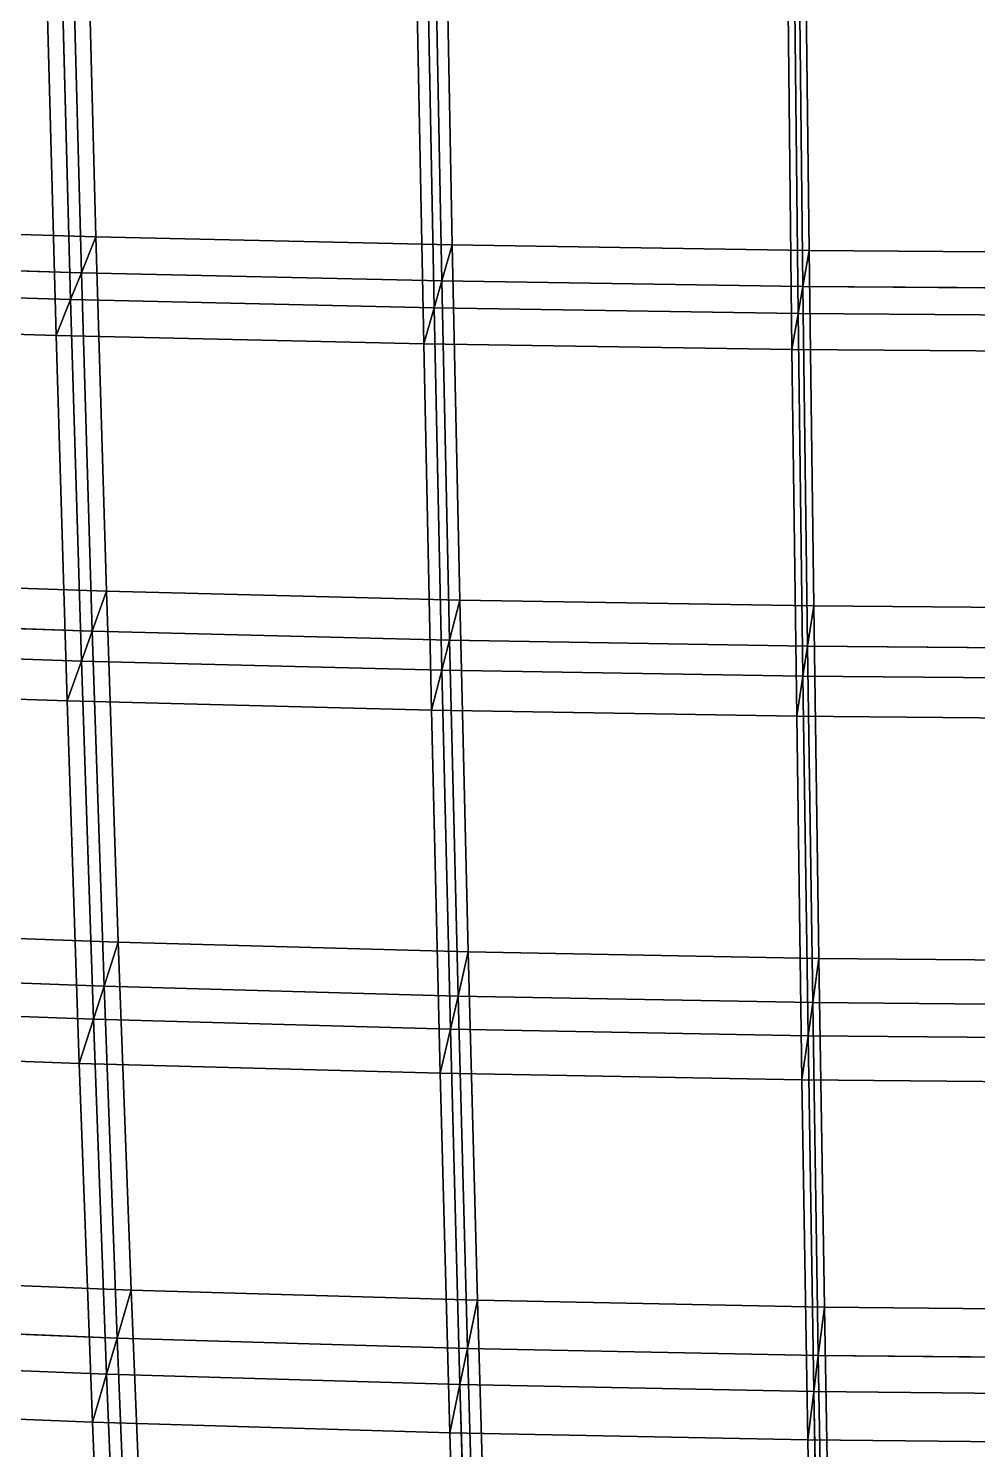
# Model space of a CAD drawing. Extents: x -25.3 to 28.3, y -25.5 to 26.5.
# Drawn here: x -3.754 to -1.048, y -12.276 to -8.223 of the extents above; entities that cross this region are included whole.
import ezdxf

# ---------------------------------------------------------------- set-up
doc = ezdxf.new("R2010")
doc.units = 0

msp = doc.modelspace()

# ---------------------------------------------------------------- linework, layer by layer
at = {"layer": 'LowerTendons'}
for p, q in [((-3.6034, -8.91937, 33.54803), (-4.6283, -8.88809, 33.43039)), ((-2.57579, -8.94284, 33.6363), (-3.6034, -8.91937, 33.54803)), ((-1.54625, -8.95849, 33.69517), (-2.57579, -8.94284, 33.6363)), ((-0.51554, -8.96631, 33.72461), (-1.54625, -8.95849, 33.69517)), ((-3.57276, -9.94156, 33.26275), (-4.58922, -9.90728, 33.14807)), ((-2.55377, -9.96727, 33.34879), (-3.57276, -9.94156, 33.26275)), ((-1.53299, -9.98442, 33.40616), (-2.55377, -9.96727, 33.34879)), ((-0.51112, -9.99299, 33.43485), (-1.53299, -9.98442, 33.40616)), ((-3.53881, -10.95474, 32.94663), (-4.5459, -10.91768, 32.83518)), ((-2.52938, -10.98254, 33.03023), (-3.53881, -10.95474, 32.94663)), ((-1.51829, -11.00107, 33.08597), (-2.52938, -10.98254, 33.03023)), ((-0.50621, -11.01034, 33.11384), (-1.51829, -11.00107, 33.08597)), ((-3.50157, -11.95799, 32.59993), (-4.49838, -11.91838, 32.49195)), ((-2.50263, -11.9877, 32.68091), (-3.50157, -11.95799, 32.59993)), ((-1.50218, -12.0075, 32.7349), (-2.50263, -11.9877, 32.68091)), ((-0.50083, -12.0174, 32.76189), (-1.50218, -12.0075, 32.7349))]:
    msp.add_line(p, q, dxfattribs=at)
at = {"layer": 'TestBases'}
for points in [[(-3.58909, -7.79868, 33.4148), (-4.60968, -7.77092, 33.29585), (-4.57525, -8.78622, 33.04723), (-3.5621, -8.81714, 33.16353)], [(-3.58909, -7.79868, 33.4148), (-3.5621, -8.81714, 33.16353), (-3.6034, -8.91937, 33.54803), (-3.6307, -7.8891, 33.80222)], [(-3.5621, -8.81714, 33.16353), (-3.58909, -7.79868, 33.4148), (-3.6307, -7.8891, 33.80222), (-3.6034, -8.91937, 33.54803)], [(-2.56567, -7.81952, 33.50407), (-3.58909, -7.79868, 33.4148), (-3.5621, -8.81714, 33.16353), (-2.54627, -8.84034, 33.25079)], [(-2.56567, -7.81952, 33.50407), (-2.54627, -8.84034, 33.25079), (-2.57579, -8.94284, 33.6363), (-2.59541, -7.91018, 33.89252)], [(-2.54627, -8.84034, 33.25079), (-2.56567, -7.81952, 33.50407), (-2.59541, -7.91018, 33.89252), (-2.57579, -8.94284, 33.6363)], [(-1.54021, -7.83341, 33.5636), (-2.56567, -7.81952, 33.50407), (-2.54627, -8.84034, 33.25079), (-1.52853, -8.85581, 33.30898)], [(-3.6307, -7.8891, 33.80222), (-4.66312, -7.86102, 33.68189), (-4.6283, -8.88809, 33.43039), (-3.6034, -8.91937, 33.54803)], [(-3.6307, -7.8891, 33.80222), (-4.66312, -7.86102, 33.68189), (-4.6283, -8.88809, 33.43039), (-3.6034, -8.91937, 33.54803)], [(-1.54021, -7.83341, 33.5636), (-1.52853, -8.85581, 33.30898), (-1.54625, -8.95849, 33.69517), (-1.55807, -7.92423, 33.95275)], [(-1.52853, -8.85581, 33.30898), (-1.54021, -7.83341, 33.5636), (-1.55807, -7.92423, 33.95275), (-1.54625, -8.95849, 33.69517)], [(-0.51354, -7.84036, 33.59338), (-1.54021, -7.83341, 33.5636), (-1.52853, -8.85581, 33.30898), (-0.50964, -8.86355, 33.33808)], [(-3.6307, -7.8891, 33.80222), (-3.6034, -8.91937, 33.54803), (-3.63438, -8.99604, 33.83641), (-3.66191, -7.95692, 34.09278)], [(-3.6034, -8.91937, 33.54803), (-3.6307, -7.8891, 33.80222), (-3.66191, -7.95692, 34.09278), (-3.63438, -8.99604, 33.83641)], [(-2.59541, -7.91018, 33.89252), (-3.6307, -7.8891, 33.80222), (-3.6034, -8.91937, 33.54803), (-2.57579, -8.94284, 33.6363)], [(-2.59541, -7.91018, 33.89252), (-3.6307, -7.8891, 33.80222), (-3.6034, -8.91937, 33.54803), (-2.57579, -8.94284, 33.6363)], [(-3.66191, -7.95692, 34.09278), (-4.7032, -7.92859, 33.97142), (-4.66809, -8.96449, 33.71775), (-3.63438, -8.99604, 33.83641)], [(-3.66191, -7.95692, 34.09278), (-4.7032, -7.92859, 33.97142), (-4.66809, -8.96449, 33.71775), (-3.63438, -8.99604, 33.83641)], [(-2.59541, -7.91018, 33.89252), (-2.57579, -8.94284, 33.6363), (-2.59793, -9.01971, 33.92544), (-2.61772, -7.97817, 34.18386)], [(-2.57579, -8.94284, 33.6363), (-2.59541, -7.91018, 33.89252), (-2.61772, -7.97817, 34.18386), (-2.59793, -9.01971, 33.92544)], [(-1.55807, -7.92423, 33.95275), (-2.59541, -7.91018, 33.89252), (-2.57579, -8.94284, 33.6363), (-1.54625, -8.95849, 33.69517)], [(-1.55807, -7.92423, 33.95275), (-2.59541, -7.91018, 33.89252), (-2.57579, -8.94284, 33.6363), (-1.54625, -8.95849, 33.69517)], [(-1.55807, -7.92423, 33.95275), (-1.54625, -8.95849, 33.69517), (-1.55954, -9.03549, 33.98482), (-1.57146, -7.99235, 34.2446)], [(-1.54625, -8.95849, 33.69517), (-1.55807, -7.92423, 33.95275), (-1.57146, -7.99235, 34.2446), (-1.55954, -9.03549, 33.98482)], [(-0.51949, -7.93126, 33.98287), (-1.55807, -7.92423, 33.95275), (-1.54625, -8.95849, 33.69517), (-0.51554, -8.96631, 33.72461)], [(-0.51949, -7.93126, 33.98287), (-1.55807, -7.92423, 33.95275), (-1.54625, -8.95849, 33.69517), (-0.51554, -8.96631, 33.72461)], [(-3.66191, -7.95692, 34.09278), (-3.63438, -8.99604, 33.83641), (-3.67568, -9.09827, 34.22091), (-3.70353, -8.04734, 34.4802)], [(-3.63438, -8.99604, 33.83641), (-3.66191, -7.95692, 34.09278), (-3.70353, -8.04734, 34.4802), (-3.67568, -9.09827, 34.22091)], [(-2.61772, -7.97817, 34.18386), (-3.66191, -7.95692, 34.09278), (-3.63438, -8.99604, 33.83641), (-2.59793, -9.01971, 33.92544)], [(-2.61772, -7.97817, 34.18386), (-3.66191, -7.95692, 34.09278), (-3.63438, -8.99604, 33.83641), (-2.59793, -9.01971, 33.92544)], [(-2.61772, -7.97817, 34.18386), (-2.59793, -9.01971, 33.92544), (-2.62746, -9.12221, 34.31096), (-2.64747, -8.06883, 34.57231)], [(-2.59793, -9.01971, 33.92544), (-2.61772, -7.97817, 34.18386), (-2.64747, -8.06883, 34.57231), (-2.62746, -9.12221, 34.31096)], [(-1.57146, -7.99235, 34.2446), (-2.61772, -7.97817, 34.18386), (-2.59793, -9.01971, 33.92544), (-1.55954, -9.03549, 33.98482)], [(-1.57146, -7.99235, 34.2446), (-2.61772, -7.97817, 34.18386), (-2.59793, -9.01971, 33.92544), (-1.55954, -9.03549, 33.98482)], [(-3.70353, -8.04734, 34.4802), (-4.75665, -8.01869, 34.35746), (-4.72113, -9.06636, 34.10091), (-3.67568, -9.09827, 34.22091)], [(-1.57146, -7.99235, 34.2446), (-1.55954, -9.03549, 33.98482), (-1.57726, -9.13817, 34.37101), (-1.58932, -8.08317, 34.63375)], [(-1.55954, -9.03549, 33.98482), (-1.57146, -7.99235, 34.2446), (-1.58932, -8.08317, 34.63375), (-1.57726, -9.13817, 34.37101)], [(-0.52396, -7.99944, 34.27498), (-1.57146, -7.99235, 34.2446), (-1.55954, -9.03549, 33.98482), (-0.51998, -9.04339, 34.01451)], [(-0.52396, -7.99944, 34.27498), (-1.57146, -7.99235, 34.2446), (-1.55954, -9.03549, 33.98482), (-0.51998, -9.04339, 34.01451)], [(-2.64747, -8.06883, 34.57231), (-3.70353, -8.04734, 34.4802), (-3.67568, -9.09827, 34.22091), (-2.62746, -9.12221, 34.31096)], [(-1.58932, -8.08317, 34.63375), (-2.64747, -8.06883, 34.57231), (-2.62746, -9.12221, 34.31096), (-1.57726, -9.13817, 34.37101)], [(-0.52991, -8.09034, 34.66447), (-1.58932, -8.08317, 34.63375), (-1.57726, -9.13817, 34.37101), (-0.52589, -9.14615, 34.40104)], [(-4.57525, -8.78622, 33.04723), (-3.5621, -8.81714, 33.16353), (-3.6034, -8.91937, 33.54803), (-4.6283, -8.88809, 33.43039)], [(-3.5621, -8.81714, 33.16353), (-4.57525, -8.78622, 33.04723), (-4.6283, -8.88809, 33.43039), (-3.6034, -8.91937, 33.54803)], [(-3.5621, -8.81714, 33.16353), (-4.57525, -8.78622, 33.04723), (-4.53662, -9.79373, 32.76815), (-3.53181, -9.82761, 32.88152)], [(-3.5621, -8.81714, 33.16353), (-2.54627, -8.84034, 33.25079), (-2.57579, -8.94284, 33.6363), (-3.6034, -8.91937, 33.54803)], [(-2.54627, -8.84034, 33.25079), (-3.5621, -8.81714, 33.16353), (-3.6034, -8.91937, 33.54803), (-2.57579, -8.94284, 33.6363)], [(-3.5621, -8.81714, 33.16353), (-3.53181, -9.82761, 32.88152), (-3.57276, -9.94156, 33.26275), (-3.6034, -8.91937, 33.54803)], [(-3.53181, -9.82761, 32.88152), (-3.5621, -8.81714, 33.16353), (-3.6034, -8.91937, 33.54803), (-3.57276, -9.94156, 33.26275)], [(-2.54627, -8.84034, 33.25079), (-3.5621, -8.81714, 33.16353), (-3.53181, -9.82761, 32.88152), (-2.52451, -9.85303, 32.96657)], [(-2.54627, -8.84034, 33.25079), (-1.52853, -8.85581, 33.30898), (-1.54625, -8.95849, 33.69517), (-2.57579, -8.94284, 33.6363)], [(-1.52853, -8.85581, 33.30898), (-2.54627, -8.84034, 33.25079), (-2.57579, -8.94284, 33.6363), (-1.54625, -8.95849, 33.69517)], [(-2.54627, -8.84034, 33.25079), (-2.52451, -9.85303, 32.96657), (-2.55377, -9.96727, 33.34879), (-2.57579, -8.94284, 33.6363)], [(-2.52451, -9.85303, 32.96657), (-2.54627, -8.84034, 33.25079), (-2.57579, -8.94284, 33.6363), (-2.55377, -9.96727, 33.34879)], [(-1.52853, -8.85581, 33.30898), (-2.54627, -8.84034, 33.25079), (-2.52451, -9.85303, 32.96657), (-1.51542, -9.86998, 33.02328)], [(-1.52853, -8.85581, 33.30898), (-0.50964, -8.86355, 33.33808), (-0.51554, -8.96631, 33.72461), (-1.54625, -8.95849, 33.69517)], [(-0.50964, -8.86355, 33.33808), (-1.52853, -8.85581, 33.30898), (-1.54625, -8.95849, 33.69517), (-0.51554, -8.96631, 33.72461)], [(-1.52853, -8.85581, 33.30898), (-1.51542, -9.86998, 33.02328), (-1.53299, -9.98442, 33.40616), (-1.54625, -8.95849, 33.69517)], [(-1.51542, -9.86998, 33.02328), (-1.52853, -8.85581, 33.30898), (-1.54625, -8.95849, 33.69517), (-1.53299, -9.98442, 33.40616)], [(-0.50964, -8.86355, 33.33808), (-1.52853, -8.85581, 33.30898), (-1.51542, -9.86998, 33.02328), (-0.50526, -9.87846, 33.05164)], [(-4.6283, -8.88809, 33.43039), (-3.6034, -8.91937, 33.54803), (-3.63438, -8.99604, 33.83641), (-4.66809, -8.96449, 33.71775)], [(-3.6034, -8.91937, 33.54803), (-4.6283, -8.88809, 33.43039), (-4.66809, -8.96449, 33.71775), (-3.63438, -8.99604, 33.83641)], [(-3.6034, -8.91937, 33.54803), (-4.6283, -8.88809, 33.43039), (-4.58922, -9.90728, 33.14807), (-3.57276, -9.94156, 33.26275)], [(-3.6034, -8.91937, 33.54803), (-4.6283, -8.88809, 33.43039), (-4.58922, -9.90728, 33.14807), (-3.57276, -9.94156, 33.26275)], [(-3.6034, -8.91937, 33.54803), (-2.57579, -8.94284, 33.6363), (-2.59793, -9.01971, 33.92544), (-3.63438, -8.99604, 33.83641)], [(-2.57579, -8.94284, 33.6363), (-3.6034, -8.91937, 33.54803), (-3.63438, -8.99604, 33.83641), (-2.59793, -9.01971, 33.92544)], [(-3.6034, -8.91937, 33.54803), (-3.57276, -9.94156, 33.26275), (-3.60347, -10.02702, 33.54868), (-3.63438, -8.99604, 33.83641)], [(-3.57276, -9.94156, 33.26275), (-3.6034, -8.91937, 33.54803), (-3.63438, -8.99604, 33.83641), (-3.60347, -10.02702, 33.54868)], [(-2.57579, -8.94284, 33.6363), (-3.6034, -8.91937, 33.54803), (-3.57276, -9.94156, 33.26275), (-2.55377, -9.96727, 33.34879)], [(-2.57579, -8.94284, 33.6363), (-3.6034, -8.91937, 33.54803), (-3.57276, -9.94156, 33.26275), (-2.55377, -9.96727, 33.34879)], [(-2.57579, -8.94284, 33.6363), (-1.54625, -8.95849, 33.69517), (-1.55954, -9.03549, 33.98482), (-2.59793, -9.01971, 33.92544)], [(-1.54625, -8.95849, 33.69517), (-2.57579, -8.94284, 33.6363), (-2.59793, -9.01971, 33.92544), (-1.55954, -9.03549, 33.98482)], [(-2.57579, -8.94284, 33.6363), (-2.55377, -9.96727, 33.34879), (-2.57573, -10.05295, 33.63545), (-2.59793, -9.01971, 33.92544)], [(-2.55377, -9.96727, 33.34879), (-2.57579, -8.94284, 33.6363), (-2.59793, -9.01971, 33.92544), (-2.57573, -10.05295, 33.63545)], [(-1.54625, -8.95849, 33.69517), (-2.57579, -8.94284, 33.6363), (-2.55377, -9.96727, 33.34879), (-1.53299, -9.98442, 33.40616)], [(-1.54625, -8.95849, 33.69517), (-2.57579, -8.94284, 33.6363), (-2.55377, -9.96727, 33.34879), (-1.53299, -9.98442, 33.40616)], [(-4.66809, -8.96449, 33.71775), (-3.63438, -8.99604, 33.83641), (-3.67568, -9.09827, 34.22091), (-4.72113, -9.06636, 34.10091)], [(-3.63438, -8.99604, 33.83641), (-4.66809, -8.96449, 33.71775), (-4.72113, -9.06636, 34.10091), (-3.67568, -9.09827, 34.22091)], [(-3.63438, -8.99604, 33.83641), (-4.66809, -8.96449, 33.71775), (-4.62867, -9.99245, 33.43301), (-3.60347, -10.02702, 33.54868)], [(-3.63438, -8.99604, 33.83641), (-4.66809, -8.96449, 33.71775), (-4.62867, -9.99245, 33.43301), (-3.60347, -10.02702, 33.54868)], [(-3.63438, -8.99604, 33.83641), (-2.59793, -9.01971, 33.92544), (-2.62746, -9.12221, 34.31096), (-3.67568, -9.09827, 34.22091)], [(-2.59793, -9.01971, 33.92544), (-3.63438, -8.99604, 33.83641), (-3.67568, -9.09827, 34.22091), (-2.62746, -9.12221, 34.31096)], [(-3.63438, -8.99604, 33.83641), (-3.60347, -10.02702, 33.54868), (-3.64442, -10.14096, 33.92992), (-3.67568, -9.09827, 34.22091)], [(-3.60347, -10.02702, 33.54868), (-3.63438, -8.99604, 33.83641), (-3.67568, -9.09827, 34.22091), (-3.64442, -10.14096, 33.92992)], [(-2.59793, -9.01971, 33.92544), (-3.63438, -8.99604, 33.83641), (-3.60347, -10.02702, 33.54868), (-2.57573, -10.05295, 33.63545)], [(-2.59793, -9.01971, 33.92544), (-3.63438, -8.99604, 33.83641), (-3.60347, -10.02702, 33.54868), (-2.57573, -10.05295, 33.63545)], [(-1.54625, -8.95849, 33.69517), (-0.51554, -8.96631, 33.72461), (-0.51998, -9.04339, 34.01451), (-1.55954, -9.03549, 33.98482)], [(-0.51554, -8.96631, 33.72461), (-1.54625, -8.95849, 33.69517), (-1.55954, -9.03549, 33.98482), (-0.51998, -9.04339, 34.01451)], [(-1.54625, -8.95849, 33.69517), (-1.53299, -9.98442, 33.40616), (-1.54616, -10.07024, 33.69332), (-1.55954, -9.03549, 33.98482)], [(-1.53299, -9.98442, 33.40616), (-1.54625, -8.95849, 33.69517), (-1.55954, -9.03549, 33.98482), (-1.54616, -10.07024, 33.69332)], [(-0.51554, -8.96631, 33.72461), (-1.54625, -8.95849, 33.69517), (-1.53299, -9.98442, 33.40616), (-0.51112, -9.99299, 33.43485)], [(-0.51554, -8.96631, 33.72461), (-1.54625, -8.95849, 33.69517), (-1.53299, -9.98442, 33.40616), (-0.51112, -9.99299, 33.43485)], [(-2.59793, -9.01971, 33.92544), (-1.55954, -9.03549, 33.98482), (-1.57726, -9.13817, 34.37101), (-2.62746, -9.12221, 34.31096)], [(-1.55954, -9.03549, 33.98482), (-2.59793, -9.01971, 33.92544), (-2.62746, -9.12221, 34.31096), (-1.57726, -9.13817, 34.37101)], [(-2.59793, -9.01971, 33.92544), (-2.57573, -10.05295, 33.63545), (-2.605, -10.16719, 34.01768), (-2.62746, -9.12221, 34.31096)], [(-2.57573, -10.05295, 33.63545), (-2.59793, -9.01971, 33.92544), (-2.62746, -9.12221, 34.31096), (-2.605, -10.16719, 34.01768)], [(-1.55954, -9.03549, 33.98482), (-2.59793, -9.01971, 33.92544), (-2.57573, -10.05295, 33.63545), (-1.54616, -10.07024, 33.69332)], [(-1.55954, -9.03549, 33.98482), (-2.59793, -9.01971, 33.92544), (-2.57573, -10.05295, 33.63545), (-1.54616, -10.07024, 33.69332)], [(-1.55954, -9.03549, 33.98482), (-0.51998, -9.04339, 34.01451), (-0.52589, -9.14615, 34.40104), (-1.57726, -9.13817, 34.37101)], [(-0.51998, -9.04339, 34.01451), (-1.55954, -9.03549, 33.98482), (-1.57726, -9.13817, 34.37101), (-0.52589, -9.14615, 34.40104)], [(-1.55954, -9.03549, 33.98482), (-1.54616, -10.07024, 33.69332), (-1.56373, -10.18468, 34.07619), (-1.57726, -9.13817, 34.37101)], [(-1.54616, -10.07024, 33.69332), (-1.55954, -9.03549, 33.98482), (-1.57726, -9.13817, 34.37101), (-1.56373, -10.18468, 34.07619)], [(-0.51998, -9.04339, 34.01451), (-1.55954, -9.03549, 33.98482), (-1.54616, -10.07024, 33.69332), (-0.51551, -10.07889, 33.72225)], [(-0.51998, -9.04339, 34.01451), (-1.55954, -9.03549, 33.98482), (-1.54616, -10.07024, 33.69332), (-0.51551, -10.07889, 33.72225)], [(-3.67568, -9.09827, 34.22091), (-4.72113, -9.06636, 34.10091), (-4.68126, -10.106, 33.81294), (-3.64442, -10.14096, 33.92992)], [(-2.62746, -9.12221, 34.31096), (-3.67568, -9.09827, 34.22091), (-3.64442, -10.14096, 33.92992), (-2.605, -10.16719, 34.01768)], [(-1.57726, -9.13817, 34.37101), (-2.62746, -9.12221, 34.31096), (-2.605, -10.16719, 34.01768), (-1.56373, -10.18468, 34.07619)], [(-0.52589, -9.14615, 34.40104), (-1.57726, -9.13817, 34.37101), (-1.56373, -10.18468, 34.07619), (-0.52137, -10.19343, 34.10546)], [(-4.53662, -9.79373, 32.76815), (-3.53181, -9.82761, 32.88152), (-3.57276, -9.94156, 33.26275), (-4.58922, -9.90728, 33.14807)], [(-3.53181, -9.82761, 32.88152), (-4.53662, -9.79373, 32.76815), (-4.58922, -9.90728, 33.14807), (-3.57276, -9.94156, 33.26275)], [(-3.53181, -9.82761, 32.88152), (-4.53662, -9.79373, 32.76815), (-4.4938, -10.79255, 32.45884), (-3.49825, -10.82919, 32.56902)], [(-3.53181, -9.82761, 32.88152), (-2.52451, -9.85303, 32.96657), (-2.55377, -9.96727, 33.34879), (-3.57276, -9.94156, 33.26275)], [(-2.52451, -9.85303, 32.96657), (-3.53181, -9.82761, 32.88152), (-3.57276, -9.94156, 33.26275), (-2.55377, -9.96727, 33.34879)], [(-3.53181, -9.82761, 32.88152), (-3.49825, -10.82919, 32.56902), (-3.53881, -10.95474, 32.94663), (-3.57276, -9.94156, 33.26275)], [(-3.49825, -10.82919, 32.56902), (-3.53181, -9.82761, 32.88152), (-3.57276, -9.94156, 33.26275), (-3.53881, -10.95474, 32.94663)], [(-2.52451, -9.85303, 32.96657), (-3.53181, -9.82761, 32.88152), (-3.49825, -10.82919, 32.56902), (-2.50039, -10.85666, 32.65166)], [(-2.52451, -9.85303, 32.96657), (-1.51542, -9.86998, 33.02328), (-1.53299, -9.98442, 33.40616), (-2.55377, -9.96727, 33.34879)], [(-1.51542, -9.86998, 33.02328), (-2.52451, -9.85303, 32.96657), (-2.55377, -9.96727, 33.34879), (-1.53299, -9.98442, 33.40616)], [(-2.52451, -9.85303, 32.96657), (-2.50039, -10.85666, 32.65166), (-2.52938, -10.98254, 33.03023), (-2.55377, -9.96727, 33.34879)], [(-2.50039, -10.85666, 32.65166), (-2.52451, -9.85303, 32.96657), (-2.55377, -9.96727, 33.34879), (-2.52938, -10.98254, 33.03023)], [(-1.51542, -9.86998, 33.02328), (-2.52451, -9.85303, 32.96657), (-2.50039, -10.85666, 32.65166), (-1.50089, -10.87498, 32.70676)], [(-1.51542, -9.86998, 33.02328), (-0.50526, -9.87846, 33.05164), (-0.51112, -9.99299, 33.43485), (-1.53299, -9.98442, 33.40616)], [(-0.50526, -9.87846, 33.05164), (-1.51542, -9.86998, 33.02328), (-1.53299, -9.98442, 33.40616), (-0.51112, -9.99299, 33.43485)], [(-1.51542, -9.86998, 33.02328), (-1.50089, -10.87498, 32.70676), (-1.51829, -11.00107, 33.08597), (-1.53299, -9.98442, 33.40616)], [(-1.50089, -10.87498, 32.70676), (-1.51542, -9.86998, 33.02328), (-1.53299, -9.98442, 33.40616), (-1.51829, -11.00107, 33.08597)], [(-0.50526, -9.87846, 33.05164), (-1.51542, -9.86998, 33.02328), (-1.50089, -10.87498, 32.70676), (-0.50041, -10.88414, 32.73431)], [(-4.58922, -9.90728, 33.14807), (-3.57276, -9.94156, 33.26275), (-3.60347, -10.02702, 33.54868), (-4.62867, -9.99245, 33.43301)], [(-3.57276, -9.94156, 33.26275), (-4.58922, -9.90728, 33.14807), (-4.62867, -9.99245, 33.43301), (-3.60347, -10.02702, 33.54868)], [(-3.57276, -9.94156, 33.26275), (-4.58922, -9.90728, 33.14807), (-4.5459, -10.91768, 32.83518), (-3.53881, -10.95474, 32.94663)], [(-3.57276, -9.94156, 33.26275), (-4.58922, -9.90728, 33.14807), (-4.5459, -10.91768, 32.83518), (-3.53881, -10.95474, 32.94663)], [(-3.57276, -9.94156, 33.26275), (-2.55377, -9.96727, 33.34879), (-2.57573, -10.05295, 33.63545), (-3.60347, -10.02702, 33.54868)], [(-2.55377, -9.96727, 33.34879), (-3.57276, -9.94156, 33.26275), (-3.60347, -10.02702, 33.54868), (-2.57573, -10.05295, 33.63545)], [(-3.57276, -9.94156, 33.26275), (-3.53881, -10.95474, 32.94663), (-3.56922, -11.04891, 33.22984), (-3.60347, -10.02702, 33.54868)], [(-3.53881, -10.95474, 32.94663), (-3.57276, -9.94156, 33.26275), (-3.60347, -10.02702, 33.54868), (-3.56922, -11.04891, 33.22984)], [(-2.55377, -9.96727, 33.34879), (-3.57276, -9.94156, 33.26275), (-3.53881, -10.95474, 32.94663), (-2.52938, -10.98254, 33.03023)], [(-2.55377, -9.96727, 33.34879), (-3.57276, -9.94156, 33.26275), (-3.53881, -10.95474, 32.94663), (-2.52938, -10.98254, 33.03023)], [(-2.55377, -9.96727, 33.34879), (-1.53299, -9.98442, 33.40616), (-1.54616, -10.07024, 33.69332), (-2.57573, -10.05295, 33.63545)], [(-1.53299, -9.98442, 33.40616), (-2.55377, -9.96727, 33.34879), (-2.57573, -10.05295, 33.63545), (-1.54616, -10.07024, 33.69332)], [(-2.55377, -9.96727, 33.34879), (-2.52938, -10.98254, 33.03023), (-2.55112, -11.07694, 33.31416), (-2.57573, -10.05295, 33.63545)], [(-2.52938, -10.98254, 33.03023), (-2.55377, -9.96727, 33.34879), (-2.57573, -10.05295, 33.63545), (-2.55112, -11.07694, 33.31416)], [(-1.53299, -9.98442, 33.40616), (-2.55377, -9.96727, 33.34879), (-2.52938, -10.98254, 33.03023), (-1.51829, -11.00107, 33.08597)], [(-1.53299, -9.98442, 33.40616), (-2.55377, -9.96727, 33.34879), (-2.52938, -10.98254, 33.03023), (-1.51829, -11.00107, 33.08597)], [(-4.62867, -9.99245, 33.43301), (-3.60347, -10.02702, 33.54868), (-3.64442, -10.14096, 33.92992), (-4.68126, -10.106, 33.81294)], [(-3.60347, -10.02702, 33.54868), (-4.62867, -9.99245, 33.43301), (-4.68126, -10.106, 33.81294), (-3.64442, -10.14096, 33.92992)], [(-3.60347, -10.02702, 33.54868), (-4.62867, -9.99245, 33.43301), (-4.58497, -11.01153, 33.11743), (-3.56922, -11.04891, 33.22984)], [(-3.60347, -10.02702, 33.54868), (-4.62867, -9.99245, 33.43301), (-4.58497, -11.01153, 33.11743), (-3.56922, -11.04891, 33.22984)], [(-1.53299, -9.98442, 33.40616), (-0.51112, -9.99299, 33.43485), (-0.51551, -10.07889, 33.72225), (-1.54616, -10.07024, 33.69332)], [(-0.51112, -9.99299, 33.43485), (-1.53299, -9.98442, 33.40616), (-1.54616, -10.07024, 33.69332), (-0.51551, -10.07889, 33.72225)], [(-1.53299, -9.98442, 33.40616), (-1.51829, -11.00107, 33.08597), (-1.53134, -11.09564, 33.37037), (-1.54616, -10.07024, 33.69332)], [(-1.51829, -11.00107, 33.08597), (-1.53299, -9.98442, 33.40616), (-1.54616, -10.07024, 33.69332), (-1.53134, -11.09564, 33.37037)], [(-0.51112, -9.99299, 33.43485), (-1.53299, -9.98442, 33.40616), (-1.51829, -11.00107, 33.08597), (-0.50621, -11.01034, 33.11384)], [(-0.51112, -9.99299, 33.43485), (-1.53299, -9.98442, 33.40616), (-1.51829, -11.00107, 33.08597), (-0.50621, -11.01034, 33.11384)], [(-3.60347, -10.02702, 33.54868), (-2.57573, -10.05295, 33.63545), (-2.605, -10.16719, 34.01768), (-3.64442, -10.14096, 33.92992)], [(-2.57573, -10.05295, 33.63545), (-3.60347, -10.02702, 33.54868), (-3.64442, -10.14096, 33.92992), (-2.605, -10.16719, 34.01768)], [(-3.60347, -10.02702, 33.54868), (-3.56922, -11.04891, 33.22984), (-3.60978, -11.17446, 33.60745), (-3.64442, -10.14096, 33.92992)], [(-3.56922, -11.04891, 33.22984), (-3.60347, -10.02702, 33.54868), (-3.64442, -10.14096, 33.92992), (-3.60978, -11.17446, 33.60745)], [(-2.57573, -10.05295, 33.63545), (-3.60347, -10.02702, 33.54868), (-3.56922, -11.04891, 33.22984), (-2.55112, -11.07694, 33.31416)], [(-2.57573, -10.05295, 33.63545), (-3.60347, -10.02702, 33.54868), (-3.56922, -11.04891, 33.22984), (-2.55112, -11.07694, 33.31416)], [(-2.57573, -10.05295, 33.63545), (-1.54616, -10.07024, 33.69332), (-1.56373, -10.18468, 34.07619), (-2.605, -10.16719, 34.01768)], [(-1.54616, -10.07024, 33.69332), (-2.57573, -10.05295, 33.63545), (-2.605, -10.16719, 34.01768), (-1.56373, -10.18468, 34.07619)], [(-2.57573, -10.05295, 33.63545), (-2.55112, -11.07694, 33.31416), (-2.58011, -11.20282, 33.69273), (-2.605, -10.16719, 34.01768)], [(-2.55112, -11.07694, 33.31416), (-2.57573, -10.05295, 33.63545), (-2.605, -10.16719, 34.01768), (-2.58011, -11.20282, 33.69273)], [(-1.54616, -10.07024, 33.69332), (-2.57573, -10.05295, 33.63545), (-2.55112, -11.07694, 33.31416), (-1.53134, -11.09564, 33.37037)], [(-1.54616, -10.07024, 33.69332), (-2.57573, -10.05295, 33.63545), (-2.55112, -11.07694, 33.31416), (-1.53134, -11.09564, 33.37037)], [(-1.54616, -10.07024, 33.69332), (-0.51551, -10.07889, 33.72225), (-0.52137, -10.19343, 34.10546), (-1.56373, -10.18468, 34.07619)], [(-0.51551, -10.07889, 33.72225), (-1.54616, -10.07024, 33.69332), (-1.56373, -10.18468, 34.07619), (-0.52137, -10.19343, 34.10546)], [(-1.54616, -10.07024, 33.69332), (-1.53134, -11.09564, 33.37037), (-1.54875, -11.22172, 33.74958), (-1.56373, -10.18468, 34.07619)], [(-1.53134, -11.09564, 33.37037), (-1.54616, -10.07024, 33.69332), (-1.56373, -10.18468, 34.07619), (-1.54875, -11.22172, 33.74958)], [(-0.51551, -10.07889, 33.72225), (-1.54616, -10.07024, 33.69332), (-1.53134, -11.09564, 33.37037), (-0.51056, -11.10498, 33.39848)], [(-0.51551, -10.07889, 33.72225), (-1.54616, -10.07024, 33.69332), (-1.53134, -11.09564, 33.37037), (-0.51056, -11.10498, 33.39848)], [(-3.64442, -10.14096, 33.92992), (-4.68126, -10.106, 33.81294), (-4.63708, -11.13666, 33.49376), (-3.60978, -11.17446, 33.60745)], [(-2.605, -10.16719, 34.01768), (-3.64442, -10.14096, 33.92992), (-3.60978, -11.17446, 33.60745), (-2.58011, -11.20282, 33.69273)], [(-1.56373, -10.18468, 34.07619), (-2.605, -10.16719, 34.01768), (-2.58011, -11.20282, 33.69273), (-1.54875, -11.22172, 33.74958)], [(-0.52137, -10.19343, 34.10546), (-1.56373, -10.18468, 34.07619), (-1.54875, -11.22172, 33.74958), (-0.51636, -11.23118, 33.77801)], [(-4.4938, -10.79255, 32.45884), (-3.49825, -10.82919, 32.56902), (-3.53881, -10.95474, 32.94663), (-4.5459, -10.91768, 32.83518)], [(-3.49825, -10.82919, 32.56902), (-4.4938, -10.79255, 32.45884), (-4.5459, -10.91768, 32.83518), (-3.53881, -10.95474, 32.94663)], [(-3.49825, -10.82919, 32.56902), (-4.4938, -10.79255, 32.45884), (-4.44682, -11.78178, 32.11955), (-3.46143, -11.82094, 32.22629)], [(-3.49825, -10.82919, 32.56902), (-2.50039, -10.85666, 32.65166), (-2.52938, -10.98254, 33.03023), (-3.53881, -10.95474, 32.94663)], [(-2.50039, -10.85666, 32.65166), (-3.49825, -10.82919, 32.56902), (-3.53881, -10.95474, 32.94663), (-2.52938, -10.98254, 33.03023)], [(-3.49825, -10.82919, 32.56902), (-3.46143, -11.82094, 32.22629), (-3.50157, -11.95799, 32.59993), (-3.53881, -10.95474, 32.94663)], [(-3.46143, -11.82094, 32.22629), (-3.49825, -10.82919, 32.56902), (-3.53881, -10.95474, 32.94663), (-3.50157, -11.95799, 32.59993)], [(-2.50039, -10.85666, 32.65166), (-3.49825, -10.82919, 32.56902), (-3.46143, -11.82094, 32.22629), (-2.47395, -11.8503, 32.30635)], [(-2.50039, -10.85666, 32.65166), (-1.50089, -10.87498, 32.70676), (-1.51829, -11.00107, 33.08597), (-2.52938, -10.98254, 33.03023)], [(-1.50089, -10.87498, 32.70676), (-2.50039, -10.85666, 32.65166), (-2.52938, -10.98254, 33.03023), (-1.51829, -11.00107, 33.08597)], [(-2.50039, -10.85666, 32.65166), (-2.47395, -11.8503, 32.30635), (-2.50263, -11.9877, 32.68091), (-2.52938, -10.98254, 33.03023)], [(-2.47395, -11.8503, 32.30635), (-2.50039, -10.85666, 32.65166), (-2.52938, -10.98254, 33.03023), (-2.50263, -11.9877, 32.68091)], [(-1.50089, -10.87498, 32.70676), (-2.50039, -10.85666, 32.65166), (-2.47395, -11.8503, 32.30635), (-1.48496, -11.86988, 32.35971)], [(-1.50089, -10.87498, 32.70676), (-0.50041, -10.88414, 32.73431), (-0.50621, -11.01034, 33.11384), (-1.51829, -11.00107, 33.08597)], [(-0.50041, -10.88414, 32.73431), (-1.50089, -10.87498, 32.70676), (-1.51829, -11.00107, 33.08597), (-0.50621, -11.01034, 33.11384)], [(-1.50089, -10.87498, 32.70676), (-1.48496, -11.86988, 32.35971), (-1.50218, -12.0075, 32.7349), (-1.51829, -11.00107, 33.08597)], [(-1.48496, -11.86988, 32.35971), (-1.50089, -10.87498, 32.70676), (-1.51829, -11.00107, 33.08597), (-1.50218, -12.0075, 32.7349)], [(-0.50041, -10.88414, 32.73431), (-1.50089, -10.87498, 32.70676), (-1.48496, -11.86988, 32.35971), (-0.49509, -11.87966, 32.38639)], [(-4.5459, -10.91768, 32.83518), (-3.53881, -10.95474, 32.94663), (-3.56922, -11.04891, 33.22984), (-4.58497, -11.01153, 33.11743)], [(-3.53881, -10.95474, 32.94663), (-4.5459, -10.91768, 32.83518), (-4.58497, -11.01153, 33.11743), (-3.56922, -11.04891, 33.22984)], [(-3.53881, -10.95474, 32.94663), (-4.5459, -10.91768, 32.83518), (-4.49838, -11.91838, 32.49195), (-3.50157, -11.95799, 32.59993)], [(-3.53881, -10.95474, 32.94663), (-4.5459, -10.91768, 32.83518), (-4.49838, -11.91838, 32.49195), (-3.50157, -11.95799, 32.59993)], [(-3.53881, -10.95474, 32.94663), (-2.52938, -10.98254, 33.03023), (-2.55112, -11.07694, 33.31416), (-3.56922, -11.04891, 33.22984)], [(-2.52938, -10.98254, 33.03023), (-3.53881, -10.95474, 32.94663), (-3.56922, -11.04891, 33.22984), (-2.55112, -11.07694, 33.31416)], [(-3.53881, -10.95474, 32.94663), (-3.50157, -11.95799, 32.59993), (-3.53167, -12.06078, 32.88016), (-3.56922, -11.04891, 33.22984)], [(-3.50157, -11.95799, 32.59993), (-3.53881, -10.95474, 32.94663), (-3.56922, -11.04891, 33.22984), (-3.53167, -12.06078, 32.88016)], [(-2.52938, -10.98254, 33.03023), (-3.53881, -10.95474, 32.94663), (-3.50157, -11.95799, 32.59993), (-2.50263, -11.9877, 32.68091)], [(-2.52938, -10.98254, 33.03023), (-3.53881, -10.95474, 32.94663), (-3.50157, -11.95799, 32.59993), (-2.50263, -11.9877, 32.68091)], [(-2.52938, -10.98254, 33.03023), (-1.51829, -11.00107, 33.08597), (-1.53134, -11.09564, 33.37037), (-2.55112, -11.07694, 33.31416)], [(-1.51829, -11.00107, 33.08597), (-2.52938, -10.98254, 33.03023), (-2.55112, -11.07694, 33.31416), (-1.53134, -11.09564, 33.37037)], [(-2.52938, -10.98254, 33.03023), (-2.50263, -11.9877, 32.68091), (-2.52414, -12.09074, 32.96184), (-2.55112, -11.07694, 33.31416)], [(-2.50263, -11.9877, 32.68091), (-2.52938, -10.98254, 33.03023), (-2.55112, -11.07694, 33.31416), (-2.52414, -12.09074, 32.96184)], [(-1.51829, -11.00107, 33.08597), (-2.52938, -10.98254, 33.03023), (-2.50263, -11.9877, 32.68091), (-1.50218, -12.0075, 32.7349)], [(-1.51829, -11.00107, 33.08597), (-2.52938, -10.98254, 33.03023), (-2.50263, -11.9877, 32.68091), (-1.50218, -12.0075, 32.7349)], [(-4.58497, -11.01153, 33.11743), (-3.56922, -11.04891, 33.22984), (-3.60978, -11.17446, 33.60745), (-4.63708, -11.13666, 33.49376)], [(-3.56922, -11.04891, 33.22984), (-4.58497, -11.01153, 33.11743), (-4.63708, -11.13666, 33.49376), (-3.60978, -11.17446, 33.60745)], [(-3.56922, -11.04891, 33.22984), (-4.58497, -11.01153, 33.11743), (-4.53705, -12.02083, 32.77125), (-3.53167, -12.06078, 32.88016)], [(-3.56922, -11.04891, 33.22984), (-4.58497, -11.01153, 33.11743), (-4.53705, -12.02083, 32.77125), (-3.53167, -12.06078, 32.88016)], [(-1.51829, -11.00107, 33.08597), (-0.50621, -11.01034, 33.11384), (-0.51056, -11.10498, 33.39848), (-1.53134, -11.09564, 33.37037)], [(-0.50621, -11.01034, 33.11384), (-1.51829, -11.00107, 33.08597), (-1.53134, -11.09564, 33.37037), (-0.51056, -11.10498, 33.39848)], [(-1.51829, -11.00107, 33.08597), (-1.50218, -12.0075, 32.7349), (-1.51509, -12.11071, 33.01629), (-1.53134, -11.09564, 33.37037)], [(-1.50218, -12.0075, 32.7349), (-1.51829, -11.00107, 33.08597), (-1.53134, -11.09564, 33.37037), (-1.51509, -12.11071, 33.01629)], [(-0.50621, -11.01034, 33.11384), (-1.51829, -11.00107, 33.08597), (-1.50218, -12.0075, 32.7349), (-0.50083, -12.0174, 32.76189)], [(-0.50621, -11.01034, 33.11384), (-1.51829, -11.00107, 33.08597), (-1.50218, -12.0075, 32.7349), (-0.50083, -12.0174, 32.76189)], [(-3.56922, -11.04891, 33.22984), (-2.55112, -11.07694, 33.31416), (-2.58011, -11.20282, 33.69273), (-3.60978, -11.17446, 33.60745)], [(-2.55112, -11.07694, 33.31416), (-3.56922, -11.04891, 33.22984), (-3.60978, -11.17446, 33.60745), (-2.58011, -11.20282, 33.69273)], [(-3.56922, -11.04891, 33.22984), (-3.53167, -12.06078, 32.88016), (-3.5718, -12.19784, 33.2538), (-3.60978, -11.17446, 33.60745)], [(-3.53167, -12.06078, 32.88016), (-3.56922, -11.04891, 33.22984), (-3.60978, -11.17446, 33.60745), (-3.5718, -12.19784, 33.2538)], [(-2.55112, -11.07694, 33.31416), (-3.56922, -11.04891, 33.22984), (-3.53167, -12.06078, 32.88016), (-2.52414, -12.09074, 32.96184)], [(-2.55112, -11.07694, 33.31416), (-3.56922, -11.04891, 33.22984), (-3.53167, -12.06078, 32.88016), (-2.52414, -12.09074, 32.96184)], [(-2.55112, -11.07694, 33.31416), (-1.53134, -11.09564, 33.37037), (-1.54875, -11.22172, 33.74958), (-2.58011, -11.20282, 33.69273)], [(-1.53134, -11.09564, 33.37037), (-2.55112, -11.07694, 33.31416), (-2.58011, -11.20282, 33.69273), (-1.54875, -11.22172, 33.74958)], [(-2.55112, -11.07694, 33.31416), (-2.52414, -12.09074, 32.96184), (-2.55283, -12.22814, 33.3364), (-2.58011, -11.20282, 33.69273)], [(-2.52414, -12.09074, 32.96184), (-2.55112, -11.07694, 33.31416), (-2.58011, -11.20282, 33.69273), (-2.55283, -12.22814, 33.3364)], [(-1.53134, -11.09564, 33.37037), (-2.55112, -11.07694, 33.31416), (-2.52414, -12.09074, 32.96184), (-1.51509, -12.11071, 33.01629)], [(-1.53134, -11.09564, 33.37037), (-2.55112, -11.07694, 33.31416), (-2.52414, -12.09074, 32.96184), (-1.51509, -12.11071, 33.01629)], [(-1.53134, -11.09564, 33.37037), (-0.51056, -11.10498, 33.39848), (-0.51636, -11.23118, 33.77801), (-1.54875, -11.22172, 33.74958)], [(-0.51056, -11.10498, 33.39848), (-1.53134, -11.09564, 33.37037), (-1.54875, -11.22172, 33.74958), (-0.51636, -11.23118, 33.77801)], [(-1.53134, -11.09564, 33.37037), (-1.51509, -12.11071, 33.01629), (-1.53231, -12.24834, 33.39147), (-1.54875, -11.22172, 33.74958)], [(-1.51509, -12.11071, 33.01629), (-1.53134, -11.09564, 33.37037), (-1.54875, -11.22172, 33.74958), (-1.53231, -12.24834, 33.39147)], [(-0.51056, -11.10498, 33.39848), (-1.53134, -11.09564, 33.37037), (-1.51509, -12.11071, 33.01629), (-0.50513, -12.1207, 33.04351)], [(-0.51056, -11.10498, 33.39848), (-1.53134, -11.09564, 33.37037), (-1.51509, -12.11071, 33.01629), (-0.50513, -12.1207, 33.04351)], [(-3.60978, -11.17446, 33.60745), (-4.63708, -11.13666, 33.49376), (-4.5886, -12.15743, 33.14365), (-3.5718, -12.19784, 33.2538)], [(-2.58011, -11.20282, 33.69273), (-3.60978, -11.17446, 33.60745), (-3.5718, -12.19784, 33.2538), (-2.55283, -12.22814, 33.3364)], [(-1.54875, -11.22172, 33.74958), (-2.58011, -11.20282, 33.69273), (-2.55283, -12.22814, 33.3364), (-1.53231, -12.24834, 33.39147)], [(-0.51636, -11.23118, 33.77801), (-1.54875, -11.22172, 33.74958), (-1.53231, -12.24834, 33.39147), (-0.51087, -12.25844, 33.419)], [(-4.44682, -11.78178, 32.11955), (-3.46143, -11.82094, 32.22629), (-3.50157, -11.95799, 32.59993), (-4.49838, -11.91838, 32.49195)], [(-3.46143, -11.82094, 32.22629), (-4.44682, -11.78178, 32.11955), (-4.49838, -11.91838, 32.49195), (-3.50157, -11.95799, 32.59993)], [(-3.46143, -11.82094, 32.22629), (-4.44682, -11.78178, 32.11955), (-4.39573, -12.76053, 31.75054), (-3.42141, -12.80196, 31.85363)], [(-3.46143, -11.82094, 32.22629), (-2.47395, -11.8503, 32.30635), (-2.50263, -11.9877, 32.68091), (-3.50157, -11.95799, 32.59993)], [(-2.47395, -11.8503, 32.30635), (-3.46143, -11.82094, 32.22629), (-3.50157, -11.95799, 32.59993), (-2.50263, -11.9877, 32.68091)], [(-3.46143, -11.82094, 32.22629), (-3.42141, -12.80196, 31.85363), (-3.46107, -12.95039, 32.22295), (-3.50157, -11.95799, 32.59993)], [(-3.42141, -12.80196, 31.85363), (-3.46143, -11.82094, 32.22629), (-3.50157, -11.95799, 32.59993), (-3.46107, -12.95039, 32.22295)], [(-2.47395, -11.8503, 32.30635), (-3.46143, -11.82094, 32.22629), (-3.42141, -12.80196, 31.85363), (-2.4452, -12.83303, 31.93093)], [(-2.47395, -11.8503, 32.30635), (-1.48496, -11.86988, 32.35971), (-1.50218, -12.0075, 32.7349), (-2.50263, -11.9877, 32.68091)], [(-1.48496, -11.86988, 32.35971), (-2.47395, -11.8503, 32.30635), (-2.50263, -11.9877, 32.68091), (-1.50218, -12.0075, 32.7349)], [(-2.47395, -11.8503, 32.30635), (-2.4452, -12.83303, 31.93093), (-2.47355, -12.98182, 32.30115), (-2.50263, -11.9877, 32.68091)], [(-2.4452, -12.83303, 31.93093), (-2.47395, -11.8503, 32.30635), (-2.50263, -11.9877, 32.68091), (-2.47355, -12.98182, 32.30115)], [(-1.48496, -11.86988, 32.35971), (-2.47395, -11.8503, 32.30635), (-2.4452, -12.83303, 31.93093), (-1.46765, -12.85374, 31.98246)], [(-1.48496, -11.86988, 32.35971), (-0.49509, -11.87966, 32.38639), (-0.50083, -12.0174, 32.76189), (-1.50218, -12.0075, 32.7349)], [(-0.49509, -11.87966, 32.38639), (-1.48496, -11.86988, 32.35971), (-1.50218, -12.0075, 32.7349), (-0.50083, -12.0174, 32.76189)], [(-1.48496, -11.86988, 32.35971), (-1.46765, -12.85374, 31.98246), (-1.48467, -13.00276, 32.35327), (-1.50218, -12.0075, 32.7349)], [(-1.46765, -12.85374, 31.98246), (-1.48496, -11.86988, 32.35971), (-1.50218, -12.0075, 32.7349), (-1.48467, -13.00276, 32.35327)], [(-0.49509, -11.87966, 32.38639), (-1.48496, -11.86988, 32.35971), (-1.46765, -12.85374, 31.98246), (-0.48931, -12.86409, 32.00822)], [(-4.49838, -11.91838, 32.49195), (-3.50157, -11.95799, 32.59993), (-3.53167, -12.06078, 32.88016), (-4.53705, -12.02083, 32.77125)], [(-3.50157, -11.95799, 32.59993), (-4.49838, -11.91838, 32.49195), (-4.53705, -12.02083, 32.77125), (-3.53167, -12.06078, 32.88016)], [(-3.50157, -11.95799, 32.59993), (-4.49838, -11.91838, 32.49195), (-4.4467, -12.90847, 32.11866), (-3.46107, -12.95039, 32.22295)], [(-3.50157, -11.95799, 32.59993), (-4.49838, -11.91838, 32.49195), (-4.4467, -12.90847, 32.11866), (-3.46107, -12.95039, 32.22295)], [(-3.50157, -11.95799, 32.59993), (-2.50263, -11.9877, 32.68091), (-2.52414, -12.09074, 32.96184), (-3.53167, -12.06078, 32.88016)], [(-2.50263, -11.9877, 32.68091), (-3.50157, -11.95799, 32.59993), (-3.53167, -12.06078, 32.88016), (-2.52414, -12.09074, 32.96184)], [(-3.50157, -11.95799, 32.59993), (-3.46107, -12.95039, 32.22295), (-3.49083, -13.06171, 32.49994), (-3.53167, -12.06078, 32.88016)], [(-3.46107, -12.95039, 32.22295), (-3.50157, -11.95799, 32.59993), (-3.53167, -12.06078, 32.88016), (-3.49083, -13.06171, 32.49994)], [(-2.50263, -11.9877, 32.68091), (-3.50157, -11.95799, 32.59993), (-3.46107, -12.95039, 32.22295), (-2.47355, -12.98182, 32.30115)], [(-2.50263, -11.9877, 32.68091), (-3.50157, -11.95799, 32.59993), (-3.46107, -12.95039, 32.22295), (-2.47355, -12.98182, 32.30115)], [(-2.50263, -11.9877, 32.68091), (-1.50218, -12.0075, 32.7349), (-1.51509, -12.11071, 33.01629), (-2.52414, -12.09074, 32.96184)], [(-1.50218, -12.0075, 32.7349), (-2.50263, -11.9877, 32.68091), (-2.52414, -12.09074, 32.96184), (-1.51509, -12.11071, 33.01629)], [(-2.50263, -11.9877, 32.68091), (-2.47355, -12.98182, 32.30115), (-2.49481, -13.09341, 32.57881), (-2.52414, -12.09074, 32.96184)], [(-2.47355, -12.98182, 32.30115), (-2.50263, -11.9877, 32.68091), (-2.52414, -12.09074, 32.96184), (-2.49481, -13.09341, 32.57881)], [(-1.50218, -12.0075, 32.7349), (-2.50263, -11.9877, 32.68091), (-2.47355, -12.98182, 32.30115), (-1.48467, -13.00276, 32.35327)], [(-1.50218, -12.0075, 32.7349), (-2.50263, -11.9877, 32.68091), (-2.47355, -12.98182, 32.30115), (-1.48467, -13.00276, 32.35327)], [(-4.53705, -12.02083, 32.77125), (-3.53167, -12.06078, 32.88016), (-3.5718, -12.19784, 33.2538), (-4.5886, -12.15743, 33.14365)], [(-3.53167, -12.06078, 32.88016), (-4.53705, -12.02083, 32.77125), (-4.5886, -12.15743, 33.14365), (-3.5718, -12.19784, 33.2538)], [(-3.53167, -12.06078, 32.88016), (-4.53705, -12.02083, 32.77125), (-4.48492, -13.01944, 32.39475), (-3.49083, -13.06171, 32.49994)], [(-3.53167, -12.06078, 32.88016), (-4.53705, -12.02083, 32.77125), (-4.48492, -13.01944, 32.39475), (-3.49083, -13.06171, 32.49994)], [(-1.50218, -12.0075, 32.7349), (-0.50083, -12.0174, 32.76189), (-0.50513, -12.1207, 33.04351), (-1.51509, -12.11071, 33.01629)], [(-0.50083, -12.0174, 32.76189), (-1.50218, -12.0075, 32.7349), (-1.51509, -12.11071, 33.01629), (-0.50513, -12.1207, 33.04351)], [(-1.50218, -12.0075, 32.7349), (-1.48467, -13.00276, 32.35327), (-1.49743, -13.11454, 32.63138), (-1.51509, -12.11071, 33.01629)], [(-1.48467, -13.00276, 32.35327), (-1.50218, -12.0075, 32.7349), (-1.51509, -12.11071, 33.01629), (-1.49743, -13.11454, 32.63138)], [(-0.50083, -12.0174, 32.76189), (-1.50218, -12.0075, 32.7349), (-1.48467, -13.00276, 32.35327), (-0.49498, -13.01324, 32.37932)], [(-0.50083, -12.0174, 32.76189), (-1.50218, -12.0075, 32.7349), (-1.48467, -13.00276, 32.35327), (-0.49498, -13.01324, 32.37932)], [(-3.53167, -12.06078, 32.88016), (-2.52414, -12.09074, 32.96184), (-2.55283, -12.22814, 33.3364), (-3.5718, -12.19784, 33.2538)], [(-2.52414, -12.09074, 32.96184), (-3.53167, -12.06078, 32.88016), (-3.5718, -12.19784, 33.2538), (-2.55283, -12.22814, 33.3364)], [(-3.53167, -12.06078, 32.88016), (-3.49083, -13.06171, 32.49994), (-3.53049, -13.21014, 32.86925), (-3.5718, -12.19784, 33.2538)], [(-3.49083, -13.06171, 32.49994), (-3.53167, -12.06078, 32.88016), (-3.5718, -12.19784, 33.2538), (-3.53049, -13.21014, 32.86925)], [(-2.52414, -12.09074, 32.96184), (-3.53167, -12.06078, 32.88016), (-3.49083, -13.06171, 32.49994), (-2.49481, -13.09341, 32.57881)], [(-2.52414, -12.09074, 32.96184), (-3.53167, -12.06078, 32.88016), (-3.49083, -13.06171, 32.49994), (-2.49481, -13.09341, 32.57881)], [(-2.52414, -12.09074, 32.96184), (-1.51509, -12.11071, 33.01629), (-1.53231, -12.24834, 33.39147), (-2.55283, -12.22814, 33.3364)], [(-1.51509, -12.11071, 33.01629), (-2.52414, -12.09074, 32.96184), (-2.55283, -12.22814, 33.3364), (-1.53231, -12.24834, 33.39147)], [(-2.52414, -12.09074, 32.96184), (-2.49481, -13.09341, 32.57881), (-2.52316, -13.2422, 32.94902), (-2.55283, -12.22814, 33.3364)], [(-2.49481, -13.09341, 32.57881), (-2.52414, -12.09074, 32.96184), (-2.55283, -12.22814, 33.3364), (-2.52316, -13.2422, 32.94902)], [(-1.51509, -12.11071, 33.01629), (-2.52414, -12.09074, 32.96184), (-2.49481, -13.09341, 32.57881), (-1.49743, -13.11454, 32.63138)], [(-1.51509, -12.11071, 33.01629), (-2.52414, -12.09074, 32.96184), (-2.49481, -13.09341, 32.57881), (-1.49743, -13.11454, 32.63138)], [(-1.51509, -12.11071, 33.01629), (-0.50513, -12.1207, 33.04351), (-0.51087, -12.25844, 33.419), (-1.53231, -12.24834, 33.39147)], [(-0.50513, -12.1207, 33.04351), (-1.51509, -12.11071, 33.01629), (-1.53231, -12.24834, 33.39147), (-0.51087, -12.25844, 33.419)], [(-1.51509, -12.11071, 33.01629), (-1.49743, -13.11454, 32.63138), (-1.51445, -13.26356, 33.00219), (-1.53231, -12.24834, 33.39147)], [(-1.49743, -13.11454, 32.63138), (-1.51509, -12.11071, 33.01629), (-1.53231, -12.24834, 33.39147), (-1.51445, -13.26356, 33.00219)], [(-0.50513, -12.1207, 33.04351), (-1.51509, -12.11071, 33.01629), (-1.49743, -13.11454, 32.63138), (-0.49923, -13.1251, 32.65766)], [(-0.50513, -12.1207, 33.04351), (-1.51509, -12.11071, 33.01629), (-1.49743, -13.11454, 32.63138), (-0.49923, -13.1251, 32.65766)], [(-3.5718, -12.19784, 33.2538), (-4.5886, -12.15743, 33.14365), (-4.53589, -13.16738, 32.76287), (-3.53049, -13.21014, 32.86925)], [(-2.55283, -12.22814, 33.3364), (-3.5718, -12.19784, 33.2538), (-3.53049, -13.21014, 32.86925), (-2.52316, -13.2422, 32.94902)], [(-1.53231, -12.24834, 33.39147), (-2.55283, -12.22814, 33.3364), (-2.52316, -13.2422, 32.94902), (-1.51445, -13.26356, 33.00219)], [(-0.51087, -12.25844, 33.419), (-1.53231, -12.24834, 33.39147), (-1.51445, -13.26356, 33.00219), (-0.50491, -13.27425, 33.02877)]]:
    msp.add_3dface(points, dxfattribs=at)
at = {"layer": 'UpperTendons'}
for p, q in [((-3.66191, -7.95692, 34.09278), (-3.63438, -8.99604, 33.83641)), ((-2.61772, -7.97817, 34.18386), (-2.59793, -9.01971, 33.92544)), ((-1.57146, -7.99235, 34.2446), (-1.55954, -9.03549, 33.98482)), ((-3.63438, -8.99604, 33.83641), (-3.60347, -10.02702, 33.54868)), ((-2.59793, -9.01971, 33.92544), (-2.57573, -10.05295, 33.63545)), ((-1.55954, -9.03549, 33.98482), (-1.54616, -10.07024, 33.69332)), ((-3.60347, -10.02702, 33.54868), (-3.56922, -11.04891, 33.22984)), ((-2.57573, -10.05295, 33.63545), (-2.55112, -11.07694, 33.31416)), ((-1.54616, -10.07024, 33.69332), (-1.53134, -11.09564, 33.37037)), ((-3.56922, -11.04891, 33.22984), (-3.53167, -12.06078, 32.88016)), ((-2.55112, -11.07694, 33.31416), (-2.52414, -12.09074, 32.96184)), ((-1.53134, -11.09564, 33.37037), (-1.51509, -12.11071, 33.01629)), ((-3.53167, -12.06078, 32.88016), (-3.49083, -13.06171, 32.49994)), ((-2.52414, -12.09074, 32.96184), (-2.49481, -13.09341, 32.57881)), ((-1.51509, -12.11071, 33.01629), (-1.49743, -13.11454, 32.63138))]:
    msp.add_line(p, q, dxfattribs=at)

doc.saveas('drawing.dxf')
